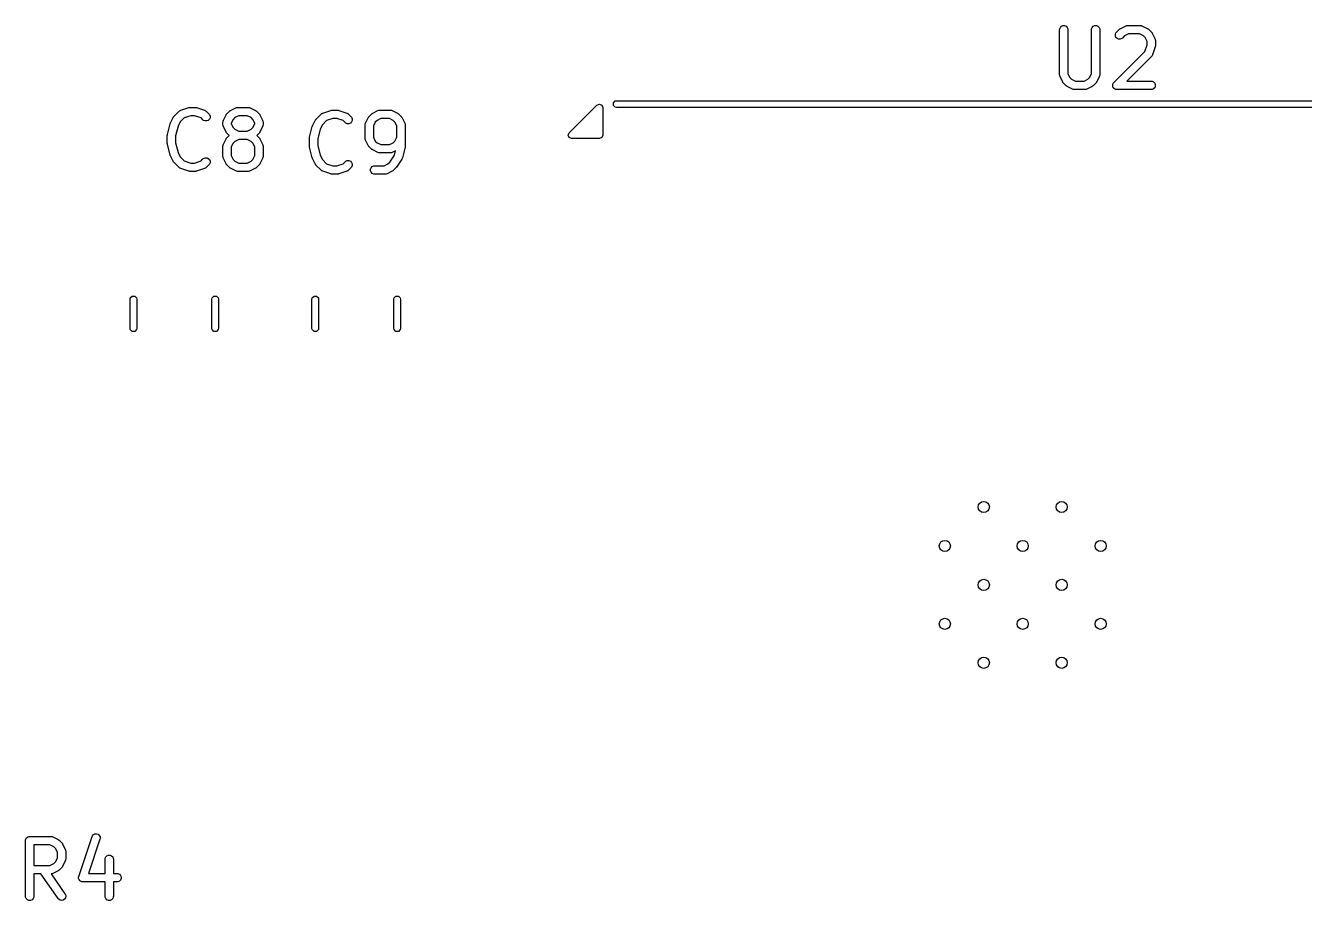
# Model space of a CAD drawing. Extents: x 2.05 to 8.87, y -5.84 to -2.88.
# Drawn here: x 3.901 to 4.806, y -3.633 to -3.014 of the extents above; entities that cross this region are included whole.
import ezdxf

# ---------------------------------------------------------------- set-up
doc = ezdxf.new("R2010")
doc.units = 0
doc.header["$MEASUREMENT"] = 0
doc.layers.add('BLACK', color=7, linetype='CONTINUOUS')

msp = doc.modelspace()

# ---------------------------------------------------------------- linework, layer by layer
at = {"layer": 'BLACK', "linetype": 'CONTINUOUS'}
for p, q in [((4.6328, -3.01712), (4.63286, -3.01654)), ((4.6328, -3.04899), (4.6328, -3.01712)), ((4.63286, -3.01654), (4.6333, -3.01548)), ((4.6333, -3.01548), (4.63411, -3.01466)), ((4.63411, -3.01466), (4.63518, -3.01422)), ((4.63518, -3.01422), (4.63633, -3.01422)), ((4.63633, -3.01422), (4.63739, -3.01466)), ((4.63739, -3.01466), (4.63821, -3.01548)), ((4.63821, -3.01548), (4.63865, -3.01654)), ((4.63865, -3.01654), (4.6387, -3.01712)), ((4.6387, -3.01712), (4.6387, -3.04829)), ((4.6553, -3.01712), (4.65535, -3.01654)), ((4.6553, -3.04829), (4.6553, -3.01712)), ((4.65535, -3.01654), (4.65579, -3.01548)), ((4.65579, -3.01548), (4.65661, -3.01466)), ((4.65661, -3.01466), (4.65767, -3.01422)), ((4.65767, -3.01422), (4.65883, -3.01422)), ((4.65883, -3.01422), (4.65989, -3.01466)), ((4.65989, -3.01466), (4.6607, -3.01548)), ((4.6607, -3.01548), (4.66114, -3.01654)), ((4.66114, -3.01654), (4.6612, -3.01712)), ((4.6612, -3.01712), (4.6612, -3.04899)), ((4.67223, -3.02029), (4.67267, -3.01923)), ((4.67223, -3.02144), (4.67223, -3.02029)), ((4.67267, -3.02251), (4.67223, -3.02144)), ((4.67267, -3.01923), (4.67303, -3.01878)), ((4.67348, -3.02332), (4.67267, -3.02251)), ((4.67303, -3.01878), (4.67491, -3.01691)), ((4.67491, -3.01691), (4.67514, -3.01672)), ((4.67514, -3.01672), (4.67519, -3.01666)), ((4.67519, -3.01666), (4.67528, -3.0166)), ((4.67528, -3.0166), (4.67536, -3.01654)), ((4.67536, -3.01654), (4.67543, -3.01651)), ((4.67543, -3.01651), (4.67568, -3.01635)), ((4.67568, -3.01635), (4.67943, -3.01448)), ((4.67875, -3.02142), (4.67721, -3.02296)), ((4.68144, -3.02007), (4.67875, -3.02142)), ((4.67943, -3.01448), (4.67997, -3.01427)), ((4.67997, -3.01427), (4.68007, -3.01426)), ((4.68007, -3.01426), (4.68017, -3.01422)), ((4.68017, -3.01422), (4.68075, -3.01417)), ((4.68075, -3.01417), (4.69012, -3.01417)), ((4.68942, -3.02007), (4.68144, -3.02007)), ((4.69212, -3.02142), (4.68942, -3.02007)), ((4.69012, -3.01417), (4.6907, -3.01422)), ((4.6907, -3.01422), (4.69079, -3.01426)), ((4.69079, -3.01426), (4.6909, -3.01427)), ((4.6909, -3.01427), (4.69144, -3.01448)), ((4.69144, -3.01448), (4.69519, -3.01635)), ((4.69332, -3.02262), (4.69212, -3.02142)), ((4.69519, -3.01635), (4.69544, -3.01651)), ((4.69544, -3.01651), (4.69551, -3.01654)), ((4.69551, -3.01654), (4.69559, -3.0166)), ((4.69559, -3.0166), (4.69568, -3.01666)), ((4.69568, -3.01666), (4.69573, -3.01672)), ((4.69573, -3.01672), (4.69596, -3.01691)), ((4.69596, -3.01691), (4.69783, -3.01878)), ((4.69783, -3.01878), (4.69802, -3.01901)), ((4.69802, -3.01901), (4.69808, -3.01906)), ((4.69808, -3.01906), (4.69813, -3.01915)), ((4.69813, -3.01915), (4.6982, -3.01923)), ((4.6982, -3.01923), (4.69823, -3.0193)), ((4.69823, -3.0193), (4.69839, -3.01955)), ((4.69839, -3.01955), (4.70026, -3.0233)), ((4.67455, -3.02376), (4.67348, -3.02332)), ((4.6757, -3.02376), (4.67455, -3.02376)), ((4.67676, -3.02332), (4.6757, -3.02376)), ((4.67721, -3.02296), (4.67676, -3.02332)), ((4.69316, -3.0324), (4.69467, -3.02789)), ((4.69467, -3.02531), (4.69332, -3.02262)), ((4.69467, -3.02789), (4.69467, -3.02531)), ((4.70042, -3.0293), (4.69855, -3.03493)), ((4.70026, -3.0233), (4.70047, -3.02384)), ((4.70049, -3.02902), (4.70042, -3.0293)), ((4.70047, -3.02384), (4.70047, -3.02394)), ((4.70047, -3.02394), (4.70052, -3.02404)), ((4.70052, -3.02894), (4.70049, -3.02902)), ((4.70052, -3.02404), (4.70057, -3.02462)), ((4.70053, -3.02884), (4.70052, -3.02894)), ((4.70055, -3.02874), (4.70053, -3.02884)), ((4.70057, -3.02837), (4.70054, -3.02866)), ((4.70054, -3.02866), (4.70055, -3.02874)), ((4.70057, -3.02462), (4.70057, -3.02837)), ((4.67116, -3.0544), (4.69316, -3.0324)), ((4.69783, -3.03608), (4.68038, -3.05354)), ((4.6982, -3.03563), (4.69783, -3.03608)), ((4.69824, -3.03553), (4.6982, -3.03563)), ((4.69831, -3.03545), (4.69824, -3.03553)), ((4.69855, -3.03493), (4.69831, -3.03545)), ((4.63286, -3.04957), (4.6328, -3.04899)), ((4.6329, -3.04966), (4.63286, -3.04957)), ((4.6329, -3.04977), (4.6329, -3.04966)), ((4.6387, -3.04829), (4.64005, -3.05099)), ((4.65395, -3.05099), (4.6553, -3.04829)), ((4.66114, -3.04957), (4.6611, -3.04966)), ((4.6611, -3.04966), (4.6611, -3.04977)), ((4.6612, -3.04899), (4.66114, -3.04957)), ((4.63311, -3.05031), (4.6329, -3.04977)), ((4.63499, -3.05406), (4.63311, -3.05031)), ((4.63514, -3.05431), (4.63499, -3.05406)), ((4.63517, -3.05438), (4.63514, -3.05431)), ((4.63524, -3.05446), (4.63517, -3.05438)), ((4.63529, -3.05455), (4.63524, -3.05446)), ((4.63535, -3.0546), (4.63529, -3.05455)), ((4.63554, -3.05483), (4.63535, -3.0546)), ((4.63741, -3.0567), (4.63554, -3.05483)), ((4.63764, -3.05689), (4.63741, -3.0567)), ((4.63769, -3.05695), (4.63764, -3.05689)), ((4.63778, -3.057), (4.63769, -3.05695)), ((4.63786, -3.05707), (4.63778, -3.057)), ((4.63793, -3.0571), (4.63786, -3.05707)), ((4.63818, -3.05726), (4.63793, -3.0571)), ((4.64193, -3.05913), (4.63818, -3.05726)), ((4.64005, -3.05099), (4.64125, -3.05219)), ((4.64125, -3.05219), (4.64395, -3.05354)), ((4.64395, -3.05354), (4.65005, -3.05354)), ((4.65005, -3.05354), (4.65275, -3.05219)), ((4.65582, -3.05726), (4.65207, -3.05913)), ((4.65275, -3.05219), (4.65395, -3.05099)), ((4.65607, -3.0571), (4.65582, -3.05726)), ((4.65614, -3.05707), (4.65607, -3.0571)), ((4.65622, -3.057), (4.65614, -3.05707)), ((4.65631, -3.05695), (4.65622, -3.057)), ((4.65636, -3.05689), (4.65631, -3.05695)), ((4.65659, -3.0567), (4.65636, -3.05689)), ((4.65846, -3.05483), (4.65659, -3.0567)), ((4.65865, -3.0546), (4.65846, -3.05483)), ((4.65871, -3.05455), (4.65865, -3.0546)), ((4.65876, -3.05446), (4.65871, -3.05455)), ((4.65883, -3.05438), (4.65876, -3.05446)), ((4.65886, -3.05431), (4.65883, -3.05438)), ((4.65902, -3.05406), (4.65886, -3.05431)), ((4.66089, -3.05031), (4.65902, -3.05406)), ((4.6611, -3.04977), (4.66089, -3.05031)), ((4.67035, -3.05591), (4.67079, -3.05485)), ((4.67035, -3.05707), (4.67035, -3.05591)), ((4.67079, -3.05813), (4.67035, -3.05707)), ((4.67079, -3.05485), (4.67116, -3.0544)), ((4.67161, -3.05894), (4.67079, -3.05813)), ((4.68038, -3.05354), (4.69762, -3.05354)), ((4.69762, -3.05354), (4.6982, -3.05359)), ((4.6982, -3.05359), (4.69926, -3.05403)), ((4.69926, -3.05403), (4.70007, -3.05485)), ((4.70007, -3.05813), (4.69926, -3.05894)), ((4.70007, -3.05485), (4.70052, -3.05591)), ((4.70052, -3.05707), (4.70007, -3.05813)), ((4.70052, -3.05591), (4.70052, -3.05707)), ((4.31711, -3.06878), (4.31839, -3.0675)), ((4.31839, -3.0675), (4.31929, -3.06732)), ((4.31929, -3.06732), (5.02441, -3.06732)), ((4.64247, -3.05934), (4.64193, -3.05913)), ((4.64258, -3.05934), (4.64247, -3.05934)), ((4.64267, -3.05938), (4.64258, -3.05934)), ((4.64325, -3.05944), (4.64267, -3.05938)), ((4.65075, -3.05944), (4.64325, -3.05944)), ((4.65133, -3.05938), (4.65075, -3.05944)), ((4.65142, -3.05934), (4.65133, -3.05938)), ((4.65153, -3.05934), (4.65142, -3.05934)), ((4.65207, -3.05913), (4.65153, -3.05934)), ((4.67267, -3.05938), (4.67161, -3.05894)), ((4.67325, -3.05944), (4.67267, -3.05938)), ((4.69762, -3.05944), (4.67325, -3.05944)), ((4.6982, -3.05938), (4.69762, -3.05944)), ((4.69926, -3.05894), (4.6982, -3.05938)), ((4.00596, -3.07853), (4.00971, -3.07478)), ((4.00971, -3.07478), (4.01016, -3.07441)), ((4.01016, -3.07441), (4.01026, -3.07437)), ((4.01026, -3.07437), (4.01034, -3.0743)), ((4.01034, -3.0743), (4.01087, -3.07407)), ((4.01087, -3.07407), (4.01649, -3.07219)), ((4.01649, -3.07219), (4.01678, -3.07213)), ((4.01678, -3.07213), (4.01685, -3.0721)), ((4.01685, -3.0721), (4.01695, -3.07209)), ((4.01695, -3.07209), (4.01706, -3.07206)), ((4.01706, -3.07206), (4.01713, -3.07207)), ((4.01713, -3.07207), (4.01743, -3.07204)), ((4.01743, -3.07204), (4.02118, -3.07204)), ((4.02118, -3.07204), (4.02147, -3.07207)), ((4.02147, -3.07207), (4.02154, -3.07206)), ((4.02154, -3.07206), (4.02165, -3.07209)), ((4.02165, -3.07209), (4.02175, -3.0721)), ((4.02175, -3.0721), (4.02182, -3.07213)), ((4.02182, -3.07213), (4.02211, -3.07219)), ((4.02211, -3.07219), (4.02773, -3.07407)), ((4.02773, -3.07407), (4.02826, -3.0743)), ((4.02826, -3.0743), (4.02834, -3.07437)), ((4.02834, -3.07437), (4.02844, -3.07441)), ((4.02844, -3.07441), (4.02889, -3.07478)), ((4.02889, -3.07478), (4.03076, -3.07665)), ((4.03076, -3.07665), (4.03113, -3.0771)), ((4.04321, -3.07693), (4.04327, -3.07688)), ((4.04327, -3.07688), (4.04346, -3.07665)), ((4.04346, -3.07665), (4.04533, -3.07478)), ((4.04533, -3.07478), (4.04556, -3.07459)), ((4.04556, -3.07459), (4.04561, -3.07453)), ((4.04561, -3.07453), (4.0457, -3.07448)), ((4.0457, -3.07448), (4.04578, -3.07441)), ((4.04578, -3.07441), (4.04585, -3.07438)), ((4.04585, -3.07438), (4.0461, -3.07423)), ((4.0461, -3.07423), (4.04985, -3.07235)), ((4.04985, -3.07235), (4.05039, -3.07214)), ((4.05039, -3.07214), (4.0505, -3.07214)), ((4.0505, -3.07214), (4.0506, -3.0721)), ((4.0506, -3.0721), (4.05117, -3.07204)), ((4.05117, -3.07204), (4.05867, -3.07204)), ((4.05867, -3.07204), (4.05925, -3.0721)), ((4.05925, -3.0721), (4.05934, -3.07214)), ((4.05934, -3.07214), (4.05945, -3.07214)), ((4.05945, -3.07214), (4.05999, -3.07235)), ((4.05999, -3.07235), (4.06374, -3.07423)), ((4.06374, -3.07423), (4.06399, -3.07438)), ((4.06399, -3.07438), (4.06406, -3.07441)), ((4.06406, -3.07441), (4.06414, -3.07448)), ((4.06414, -3.07448), (4.06423, -3.07453)), ((4.06423, -3.07453), (4.06428, -3.07459)), ((4.06428, -3.07459), (4.06451, -3.07478)), ((4.06451, -3.07478), (4.06638, -3.07665)), ((4.06638, -3.07665), (4.06657, -3.07688)), ((4.06657, -3.07688), (4.06663, -3.07693)), ((4.10655, -3.0805), (4.1103, -3.07675)), ((4.1103, -3.07675), (4.11075, -3.07638)), ((4.11075, -3.07638), (4.11085, -3.07634)), ((4.11085, -3.07634), (4.11093, -3.07627)), ((4.11093, -3.07627), (4.11146, -3.07603)), ((4.11146, -3.07603), (4.11708, -3.07416)), ((4.11708, -3.07416), (4.11737, -3.0741)), ((4.11737, -3.0741), (4.11744, -3.07407)), ((4.11744, -3.07407), (4.11754, -3.07406)), ((4.11754, -3.07406), (4.11765, -3.07403)), ((4.11765, -3.07403), (4.11772, -3.07404)), ((4.11772, -3.07404), (4.11802, -3.07401)), ((4.11802, -3.07401), (4.12177, -3.07401)), ((4.12177, -3.07401), (4.12206, -3.07404)), ((4.12206, -3.07404), (4.12214, -3.07403)), ((4.12214, -3.07403), (4.12224, -3.07406)), ((4.12224, -3.07406), (4.12234, -3.07407)), ((4.12234, -3.07407), (4.12241, -3.0741)), ((4.12241, -3.0741), (4.1227, -3.07416)), ((4.1227, -3.07416), (4.12832, -3.07603)), ((4.12832, -3.07603), (4.12885, -3.07627)), ((4.12885, -3.07627), (4.12893, -3.07634)), ((4.12893, -3.07634), (4.12903, -3.07638)), ((4.12903, -3.07638), (4.12948, -3.07675)), ((4.12948, -3.07675), (4.13135, -3.07862)), ((4.14405, -3.07862), (4.14592, -3.07675)), ((4.14592, -3.07675), (4.14615, -3.07656)), ((4.14615, -3.07656), (4.1462, -3.0765)), ((4.1462, -3.0765), (4.14629, -3.07645)), ((4.14629, -3.07645), (4.14637, -3.07638)), ((4.14637, -3.07638), (4.14644, -3.07635)), ((4.14644, -3.07635), (4.14669, -3.0762)), ((4.14669, -3.0762), (4.15044, -3.07432)), ((4.15044, -3.07432), (4.15098, -3.07411)), ((4.15098, -3.07411), (4.15109, -3.07411)), ((4.15109, -3.07411), (4.15119, -3.07407)), ((4.15119, -3.07407), (4.15176, -3.07401)), ((4.15176, -3.07401), (4.15926, -3.07401)), ((4.15926, -3.07401), (4.15984, -3.07407)), ((4.15984, -3.07407), (4.15994, -3.07411)), ((4.15994, -3.07411), (4.16004, -3.07411)), ((4.16004, -3.07411), (4.16058, -3.07432)), ((4.16058, -3.07432), (4.16433, -3.0762)), ((4.16433, -3.0762), (4.16458, -3.07635)), ((4.16458, -3.07635), (4.16465, -3.07638)), ((4.16465, -3.07638), (4.16473, -3.07645)), ((4.16473, -3.07645), (4.16482, -3.0765)), ((4.16482, -3.0765), (4.16487, -3.07656)), ((4.16487, -3.07656), (4.1651, -3.07675)), ((4.1651, -3.07675), (4.16697, -3.07862)), ((4.28573, -3.09006), (4.30542, -3.07038)), ((4.30542, -3.07038), (4.30709, -3.06969)), ((4.30709, -3.06969), (4.30876, -3.07038)), ((4.30876, -3.07038), (4.30945, -3.07205)), ((4.30945, -3.07205), (4.30945, -3.09173)), ((4.31711, -3.07059), (4.31711, -3.06878)), ((4.31839, -3.07187), (4.31711, -3.07059)), ((4.31929, -3.07205), (4.31839, -3.07187)), ((5.02205, -3.07205), (4.31929, -3.07205)), ((4.00144, -3.09115), (4.00331, -3.08365)), ((4.00331, -3.08365), (4.00333, -3.08361)), ((4.00333, -3.08359), (4.00342, -3.08335)), ((4.00333, -3.08361), (4.00333, -3.08359)), ((4.00342, -3.08335), (4.00351, -3.08311)), ((4.00351, -3.08311), (4.00352, -3.08309)), ((4.00352, -3.08309), (4.00354, -3.08305)), ((4.00354, -3.08305), (4.00541, -3.0793)), ((4.00541, -3.0793), (4.00557, -3.07905)), ((4.00557, -3.07905), (4.0056, -3.07898)), ((4.0056, -3.07898), (4.00566, -3.0789)), ((4.00566, -3.0789), (4.00572, -3.07881)), ((4.00572, -3.07881), (4.00578, -3.07876)), ((4.00578, -3.07876), (4.00596, -3.07853)), ((4.00896, -3.0854), (4.00726, -3.09223)), ((4.01048, -3.08237), (4.00896, -3.0854)), ((4.0134, -3.07945), (4.01048, -3.08237)), ((4.01791, -3.07795), (4.0134, -3.07945)), ((4.0207, -3.07795), (4.01791, -3.07795)), ((4.0252, -3.07945), (4.0207, -3.07795)), ((4.02659, -3.08083), (4.0252, -3.07945)), ((4.02703, -3.0812), (4.02659, -3.08083)), ((4.0281, -3.08164), (4.02703, -3.0812)), ((4.02925, -3.08164), (4.0281, -3.08164)), ((4.03031, -3.0812), (4.02925, -3.08164)), ((4.03113, -3.08038), (4.03031, -3.0812)), ((4.03113, -3.0771), (4.03157, -3.07817)), ((4.03157, -3.07932), (4.03113, -3.08038)), ((4.03157, -3.07817), (4.03157, -3.07932)), ((4.04072, -3.08249), (4.04078, -3.08192)), ((4.04072, -3.08437), (4.04072, -3.08249)), ((4.04078, -3.08494), (4.04072, -3.08437)), ((4.04078, -3.08192), (4.04082, -3.08182)), ((4.04082, -3.08504), (4.04078, -3.08494)), ((4.04082, -3.08171), (4.04103, -3.08117)), ((4.04082, -3.08182), (4.04082, -3.08171)), ((4.04082, -3.08515), (4.04082, -3.08504)), ((4.04103, -3.08569), (4.04082, -3.08515)), ((4.04103, -3.08117), (4.04291, -3.07742)), ((4.04291, -3.08944), (4.04103, -3.08569)), ((4.04291, -3.07742), (4.04306, -3.07717)), ((4.04306, -3.07717), (4.04309, -3.0771)), ((4.04309, -3.0771), (4.04316, -3.07702)), ((4.04316, -3.07702), (4.04321, -3.07693)), ((4.04797, -3.08049), (4.04663, -3.08319)), ((4.04663, -3.08319), (4.04663, -3.08367)), ((4.04663, -3.08367), (4.04797, -3.08637)), ((4.04917, -3.07929), (4.04797, -3.08049)), ((4.05187, -3.07795), (4.04917, -3.07929)), ((4.05797, -3.07795), (4.05187, -3.07795)), ((4.06067, -3.07929), (4.05797, -3.07795)), ((4.06187, -3.08049), (4.06067, -3.07929)), ((4.06322, -3.08319), (4.06187, -3.08049)), ((4.06187, -3.08637), (4.06322, -3.08367)), ((4.06322, -3.08367), (4.06322, -3.08319)), ((4.06663, -3.07693), (4.06668, -3.07702)), ((4.06668, -3.07702), (4.06675, -3.0771)), ((4.06675, -3.0771), (4.06678, -3.07717)), ((4.06678, -3.07717), (4.06694, -3.07742)), ((4.06694, -3.07742), (4.06881, -3.08117)), ((4.06881, -3.08569), (4.06694, -3.08944)), ((4.06881, -3.08117), (4.06902, -3.08171)), ((4.06902, -3.08515), (4.06881, -3.08569)), ((4.06902, -3.08171), (4.06903, -3.08182)), ((4.06903, -3.08504), (4.06902, -3.08515)), ((4.06903, -3.08182), (4.06907, -3.08192)), ((4.06907, -3.08494), (4.06903, -3.08504)), ((4.06907, -3.08192), (4.06912, -3.08249)), ((4.06912, -3.08437), (4.06907, -3.08494)), ((4.06912, -3.08249), (4.06912, -3.08437)), ((4.10203, -3.09312), (4.1039, -3.08562)), ((4.1039, -3.08562), (4.10392, -3.08558)), ((4.10392, -3.08556), (4.10401, -3.08532)), ((4.10392, -3.08558), (4.10392, -3.08556)), ((4.10401, -3.08532), (4.1041, -3.08507)), ((4.1041, -3.08507), (4.10411, -3.08506)), ((4.10411, -3.08506), (4.10413, -3.08501)), ((4.10413, -3.08501), (4.106, -3.08127)), ((4.106, -3.08127), (4.10616, -3.08102)), ((4.10616, -3.08102), (4.10619, -3.08095)), ((4.10619, -3.08095), (4.10625, -3.08086)), ((4.10625, -3.08086), (4.10631, -3.08078)), ((4.10631, -3.08078), (4.10637, -3.08072)), ((4.10637, -3.08072), (4.10655, -3.0805)), ((4.11107, -3.08433), (4.10955, -3.08737)), ((4.11399, -3.08142), (4.11107, -3.08433)), ((4.1185, -3.07991), (4.11399, -3.08142)), ((4.12129, -3.07991), (4.1185, -3.07991)), ((4.1258, -3.08142), (4.12129, -3.07991)), ((4.12718, -3.0828), (4.1258, -3.08142)), ((4.12762, -3.08317), (4.12718, -3.0828)), ((4.12869, -3.08361), (4.12762, -3.08317)), ((4.12984, -3.08361), (4.12869, -3.08361)), ((4.13091, -3.08317), (4.12984, -3.08361)), ((4.13172, -3.08235), (4.13091, -3.08317)), ((4.13135, -3.07862), (4.13172, -3.07907)), ((4.13172, -3.07907), (4.13216, -3.08013)), ((4.13216, -3.08129), (4.13172, -3.08235)), ((4.13216, -3.08013), (4.13216, -3.08129)), ((4.14131, -3.08446), (4.14137, -3.08388)), ((4.14131, -3.09383), (4.14131, -3.08446)), ((4.14137, -3.08388), (4.14141, -3.08379)), ((4.14141, -3.08379), (4.14142, -3.08368)), ((4.14142, -3.08368), (4.14162, -3.08314)), ((4.14162, -3.08314), (4.1435, -3.07939)), ((4.1435, -3.07939), (4.14365, -3.07914)), ((4.14365, -3.07914), (4.14368, -3.07907)), ((4.14368, -3.07907), (4.14375, -3.07899)), ((4.14375, -3.07899), (4.14381, -3.0789)), ((4.14381, -3.0789), (4.14386, -3.07885)), ((4.14386, -3.07885), (4.14405, -3.07862)), ((4.14856, -3.08246), (4.14722, -3.08516)), ((4.14722, -3.08516), (4.14722, -3.09314)), ((4.14976, -3.08126), (4.14856, -3.08246)), ((4.15246, -3.07991), (4.14976, -3.08126)), ((4.15856, -3.07991), (4.15246, -3.07991)), ((4.16126, -3.08126), (4.15856, -3.07991)), ((4.16246, -3.08246), (4.16126, -3.08126)), ((4.16381, -3.08516), (4.16246, -3.08246)), ((4.16381, -3.09314), (4.16381, -3.08516)), ((4.16697, -3.07862), (4.16716, -3.07885)), ((4.16716, -3.07885), (4.16722, -3.0789)), ((4.16722, -3.0789), (4.16727, -3.07899)), ((4.16727, -3.07899), (4.16734, -3.07907)), ((4.16734, -3.07907), (4.16737, -3.07914)), ((4.16737, -3.07914), (4.16753, -3.07939)), ((4.16753, -3.07939), (4.1694, -3.08314)), ((4.1694, -3.08314), (4.16961, -3.08368)), ((4.16961, -3.08368), (4.16962, -3.08379)), ((4.16962, -3.08379), (4.16966, -3.08388)), ((4.16966, -3.08388), (4.16971, -3.08446)), ((4.16971, -3.08446), (4.16971, -3.09946)), ((4.00135, -3.09172), (4.00139, -3.09151)), ((4.00136, -3.09177), (4.00135, -3.09172)), ((4.00135, -3.09187), (4.00136, -3.09177)), ((4.00135, -3.09749), (4.00135, -3.09187)), ((4.00139, -3.09151), (4.00141, -3.09129)), ((4.00141, -3.09129), (4.00142, -3.09125)), ((4.00142, -3.09125), (4.00144, -3.09115)), ((4.00726, -3.09223), (4.00726, -3.09713)), ((4.04103, -3.09804), (4.04291, -3.09429)), ((4.04306, -3.08968), (4.04291, -3.08944)), ((4.04291, -3.09429), (4.04306, -3.09405)), ((4.04309, -3.08976), (4.04306, -3.08968)), ((4.04306, -3.09405), (4.04309, -3.09397)), ((4.04316, -3.08984), (4.04309, -3.08976)), ((4.04309, -3.09397), (4.04316, -3.09389)), ((4.04321, -3.08993), (4.04316, -3.08984)), ((4.04316, -3.09389), (4.04321, -3.0938)), ((4.04327, -3.08998), (4.04321, -3.08993)), ((4.04321, -3.0938), (4.04327, -3.09375)), ((4.04346, -3.0902), (4.04327, -3.08998)), ((4.04327, -3.09375), (4.04346, -3.09353)), ((4.04512, -3.09187), (4.04346, -3.0902)), ((4.04346, -3.09353), (4.04512, -3.09187)), ((4.04797, -3.08637), (4.04917, -3.08756)), ((4.04917, -3.08756), (4.05187, -3.08891)), ((4.05187, -3.09482), (4.04917, -3.09617)), ((4.05187, -3.08891), (4.05797, -3.08891)), ((4.05797, -3.09482), (4.05187, -3.09482)), ((4.05797, -3.08891), (4.06067, -3.08756)), ((4.06067, -3.09617), (4.05797, -3.09482)), ((4.06067, -3.08756), (4.06187, -3.08637)), ((4.06638, -3.0902), (4.06472, -3.09187)), ((4.06472, -3.09187), (4.06638, -3.09353)), ((4.06657, -3.08998), (4.06638, -3.0902)), ((4.06638, -3.09353), (4.06657, -3.09375)), ((4.06663, -3.08993), (4.06657, -3.08998)), ((4.06657, -3.09375), (4.06663, -3.0938)), ((4.06668, -3.08984), (4.06663, -3.08993)), ((4.06663, -3.0938), (4.06668, -3.09389)), ((4.06675, -3.08976), (4.06668, -3.08984)), ((4.06668, -3.09389), (4.06675, -3.09397)), ((4.06678, -3.08968), (4.06675, -3.08976)), ((4.06675, -3.09397), (4.06678, -3.09405)), ((4.06694, -3.08944), (4.06678, -3.08968)), ((4.06678, -3.09405), (4.06694, -3.09429)), ((4.06694, -3.09429), (4.06881, -3.09804)), ((4.10194, -3.09369), (4.10198, -3.09348)), ((4.10195, -3.09373), (4.10194, -3.09369)), ((4.10194, -3.09383), (4.10195, -3.09373)), ((4.10194, -3.09946), (4.10194, -3.09383)), ((4.10198, -3.09348), (4.102, -3.09326)), ((4.102, -3.09326), (4.10201, -3.09322)), ((4.10201, -3.09322), (4.10203, -3.09312)), ((4.10955, -3.08737), (4.10785, -3.0942)), ((4.10785, -3.0942), (4.10785, -3.09909)), ((4.14137, -3.09441), (4.14131, -3.09383)), ((4.14141, -3.09451), (4.14137, -3.09441)), ((4.14142, -3.09461), (4.14141, -3.09451)), ((4.14162, -3.09515), (4.14142, -3.09461)), ((4.14722, -3.09314), (4.14856, -3.09583)), ((4.16246, -3.09583), (4.16381, -3.09314)), ((4.28504, -3.09173), (4.28573, -3.09006)), ((4.28573, -3.0934), (4.28504, -3.09173)), ((4.2874, -3.09409), (4.28573, -3.0934)), ((4.30709, -3.09409), (4.2874, -3.09409)), ((4.30876, -3.0934), (4.30709, -3.09409)), ((4.30945, -3.09173), (4.30876, -3.0934)), ((4.00136, -3.09759), (4.00135, -3.09749)), ((4.00135, -3.09763), (4.00136, -3.09759)), ((4.00139, -3.09785), (4.00135, -3.09763)), ((4.00141, -3.09807), (4.00139, -3.09785)), ((4.00142, -3.09811), (4.00141, -3.09807)), ((4.00144, -3.09821), (4.00142, -3.09811)), ((4.00331, -3.10571), (4.00144, -3.09821)), ((4.00726, -3.09713), (4.00896, -3.10396)), ((4.00896, -3.10396), (4.01048, -3.10699)), ((4.04072, -3.09936), (4.04078, -3.09879)), ((4.04072, -3.10686), (4.04072, -3.09936)), ((4.04078, -3.09879), (4.04082, -3.09869)), ((4.04082, -3.09858), (4.04103, -3.09804)), ((4.04082, -3.09869), (4.04082, -3.09858)), ((4.04797, -3.09736), (4.04663, -3.10006)), ((4.04663, -3.10006), (4.04663, -3.10617)), ((4.04917, -3.09617), (4.04797, -3.09736)), ((4.06187, -3.09736), (4.06067, -3.09617)), ((4.06322, -3.10006), (4.06187, -3.09736)), ((4.06322, -3.10617), (4.06322, -3.10006)), ((4.06881, -3.09804), (4.06902, -3.09858)), ((4.06902, -3.09858), (4.06903, -3.09869)), ((4.06903, -3.09869), (4.06907, -3.09879)), ((4.06907, -3.09879), (4.06912, -3.09936)), ((4.06912, -3.09936), (4.06912, -3.10686)), ((4.10195, -3.09956), (4.10194, -3.09946)), ((4.10194, -3.0996), (4.10195, -3.09956)), ((4.10198, -3.09982), (4.10194, -3.0996)), ((4.102, -3.10003), (4.10198, -3.09982)), ((4.10201, -3.10007), (4.102, -3.10003)), ((4.10203, -3.10017), (4.10201, -3.10007)), ((4.1039, -3.10767), (4.10203, -3.10017)), ((4.10785, -3.09909), (4.10955, -3.10593)), ((4.1435, -3.0989), (4.14162, -3.09515)), ((4.14365, -3.09915), (4.1435, -3.0989)), ((4.14368, -3.09922), (4.14365, -3.09915)), ((4.14375, -3.09931), (4.14368, -3.09922)), ((4.14381, -3.09939), (4.14375, -3.09931)), ((4.14386, -3.09945), (4.14381, -3.09939)), ((4.14405, -3.09967), (4.14386, -3.09945)), ((4.14592, -3.10155), (4.14405, -3.09967)), ((4.14615, -3.10173), (4.14592, -3.10155)), ((4.1462, -3.10179), (4.14615, -3.10173)), ((4.14629, -3.10185), (4.1462, -3.10179)), ((4.14637, -3.10191), (4.14629, -3.10185)), ((4.14644, -3.10194), (4.14637, -3.10191)), ((4.14669, -3.1021), (4.14644, -3.10194)), ((4.15044, -3.10397), (4.14669, -3.1021)), ((4.14856, -3.09583), (4.14976, -3.09703)), ((4.14976, -3.09703), (4.15246, -3.09838)), ((4.15098, -3.10418), (4.15044, -3.10397)), ((4.15246, -3.09838), (4.15856, -3.09838)), ((4.15856, -3.09838), (4.16126, -3.09703)), ((4.16058, -3.10397), (4.16004, -3.10418)), ((4.16287, -3.10283), (4.16058, -3.10397)), ((4.16126, -3.09703), (4.16246, -3.09583)), ((4.16215, -3.10575), (4.16287, -3.10283)), ((4.16962, -3.10017), (4.16775, -3.10767)), ((4.16964, -3.10007), (4.16962, -3.10017)), ((4.16966, -3.10003), (4.16964, -3.10007)), ((4.16968, -3.09982), (4.16966, -3.10003)), ((4.16971, -3.0996), (4.16968, -3.09982)), ((4.16971, -3.09946), (4.1697, -3.09956)), ((4.1697, -3.09956), (4.16971, -3.0996)), ((4.00333, -3.10575), (4.00331, -3.10571)), ((4.00333, -3.10577), (4.00333, -3.10575)), ((4.00342, -3.10601), (4.00333, -3.10577)), ((4.00351, -3.10625), (4.00342, -3.10601)), ((4.00352, -3.10627), (4.00351, -3.10625)), ((4.00354, -3.10631), (4.00352, -3.10627)), ((4.00541, -3.11006), (4.00354, -3.10631)), ((4.00557, -3.11031), (4.00541, -3.11006)), ((4.0056, -3.11038), (4.00557, -3.11031)), ((4.00566, -3.11046), (4.0056, -3.11038)), ((4.00572, -3.11055), (4.00566, -3.11046)), ((4.00578, -3.1106), (4.00572, -3.11055)), ((4.00596, -3.11083), (4.00578, -3.1106)), ((4.00971, -3.11458), (4.00596, -3.11083)), ((4.01048, -3.10699), (4.0134, -3.10991)), ((4.0134, -3.10991), (4.01791, -3.11141)), ((4.01791, -3.11141), (4.0207, -3.11141)), ((4.0207, -3.11141), (4.0252, -3.10991)), ((4.0252, -3.10991), (4.02659, -3.10853)), ((4.02659, -3.10853), (4.02703, -3.10816)), ((4.02703, -3.10816), (4.0281, -3.10772)), ((4.0281, -3.10772), (4.02925, -3.10772)), ((4.03076, -3.1127), (4.02889, -3.11458)), ((4.02925, -3.10772), (4.03031, -3.10816)), ((4.03031, -3.10816), (4.03113, -3.10897)), ((4.03113, -3.11225), (4.03076, -3.1127)), ((4.03113, -3.10897), (4.03157, -3.11004)), ((4.03157, -3.11119), (4.03113, -3.11225)), ((4.03157, -3.11004), (4.03157, -3.11119)), ((4.04078, -3.10744), (4.04072, -3.10686)), ((4.04082, -3.10754), (4.04078, -3.10744)), ((4.04082, -3.10764), (4.04082, -3.10754)), ((4.04103, -3.10818), (4.04082, -3.10764)), ((4.04291, -3.11193), (4.04103, -3.10818)), ((4.04306, -3.11218), (4.04291, -3.11193)), ((4.04309, -3.11225), (4.04306, -3.11218)), ((4.04316, -3.11233), (4.04309, -3.11225)), ((4.04321, -3.11242), (4.04316, -3.11233)), ((4.04327, -3.11247), (4.04321, -3.11242)), ((4.04346, -3.1127), (4.04327, -3.11247)), ((4.04533, -3.11458), (4.04346, -3.1127)), ((4.04663, -3.10617), (4.04797, -3.10886)), ((4.04797, -3.10886), (4.04917, -3.11006)), ((4.04917, -3.11006), (4.05187, -3.11141)), ((4.05187, -3.11141), (4.05797, -3.11141)), ((4.05797, -3.11141), (4.06067, -3.11006)), ((4.06067, -3.11006), (4.06187, -3.10886)), ((4.06187, -3.10886), (4.06322, -3.10617)), ((4.06638, -3.1127), (4.06451, -3.11458)), ((4.06657, -3.11247), (4.06638, -3.1127)), ((4.06663, -3.11242), (4.06657, -3.11247)), ((4.06668, -3.11233), (4.06663, -3.11242)), ((4.06675, -3.11225), (4.06668, -3.11233)), ((4.06678, -3.11218), (4.06675, -3.11225)), ((4.06694, -3.11193), (4.06678, -3.11218)), ((4.06881, -3.10818), (4.06694, -3.11193)), ((4.06902, -3.10764), (4.06881, -3.10818)), ((4.06903, -3.10754), (4.06902, -3.10764)), ((4.06907, -3.10744), (4.06903, -3.10754)), ((4.06912, -3.10686), (4.06907, -3.10744)), ((4.10392, -3.10772), (4.1039, -3.10767)), ((4.10392, -3.10774), (4.10392, -3.10772)), ((4.10401, -3.10798), (4.10392, -3.10774)), ((4.1041, -3.10822), (4.10401, -3.10798)), ((4.10411, -3.10824), (4.1041, -3.10822)), ((4.10413, -3.10828), (4.10411, -3.10824)), ((4.106, -3.11203), (4.10413, -3.10828)), ((4.10616, -3.11228), (4.106, -3.11203)), ((4.10619, -3.11235), (4.10616, -3.11228)), ((4.10625, -3.11243), (4.10619, -3.11235)), ((4.10631, -3.11252), (4.10625, -3.11243)), ((4.10637, -3.11257), (4.10631, -3.11252)), ((4.10655, -3.1128), (4.10637, -3.11257)), ((4.1103, -3.11654), (4.10655, -3.1128)), ((4.10955, -3.10593), (4.11107, -3.10896)), ((4.11107, -3.10896), (4.11399, -3.11188)), ((4.11399, -3.11188), (4.1185, -3.11338)), ((4.12129, -3.11338), (4.1258, -3.11188)), ((4.1258, -3.11188), (4.12718, -3.11049)), ((4.12718, -3.11049), (4.12762, -3.11013)), ((4.12762, -3.11013), (4.12869, -3.10969)), ((4.12869, -3.10969), (4.12984, -3.10969)), ((4.12984, -3.10969), (4.13091, -3.11013)), ((4.13091, -3.11013), (4.13172, -3.11094)), ((4.13172, -3.11094), (4.13216, -3.11201)), ((4.13216, -3.11201), (4.13216, -3.11316)), ((4.15109, -3.10419), (4.15098, -3.10418)), ((4.15119, -3.10423), (4.15109, -3.10419)), ((4.15176, -3.10429), (4.15119, -3.10423)), ((4.15926, -3.10429), (4.15176, -3.10429)), ((4.15481, -3.11338), (4.15751, -3.11203)), ((4.15751, -3.11203), (4.15884, -3.1107)), ((4.15884, -3.1107), (4.16215, -3.10575)), ((4.15984, -3.10423), (4.15926, -3.10429)), ((4.15994, -3.10419), (4.15984, -3.10423)), ((4.16004, -3.10418), (4.15994, -3.10419)), ((4.16734, -3.1086), (4.16359, -3.11422)), ((4.16751, -3.10828), (4.16734, -3.1086)), ((4.16756, -3.10822), (4.16751, -3.10828)), ((4.16758, -3.10815), (4.16756, -3.10822)), ((4.16761, -3.10808), (4.16758, -3.10815)), ((4.16763, -3.10801), (4.16761, -3.10808)), ((4.16775, -3.10767), (4.16763, -3.10801)), ((4.01016, -3.11494), (4.00971, -3.11458)), ((4.01026, -3.11498), (4.01016, -3.11494)), ((4.01034, -3.11505), (4.01026, -3.11498)), ((4.01087, -3.11529), (4.01034, -3.11505)), ((4.01649, -3.11716), (4.01087, -3.11529)), ((4.01678, -3.11723), (4.01649, -3.11716)), ((4.01685, -3.11726), (4.01678, -3.11723)), ((4.01695, -3.11727), (4.01685, -3.11726)), ((4.01706, -3.11729), (4.01695, -3.11727)), ((4.01713, -3.11729), (4.01706, -3.11729)), ((4.01743, -3.11732), (4.01713, -3.11729)), ((4.02118, -3.11732), (4.01743, -3.11732)), ((4.02147, -3.11729), (4.02118, -3.11732)), ((4.02154, -3.11729), (4.02147, -3.11729)), ((4.02165, -3.11727), (4.02154, -3.11729)), ((4.02175, -3.11726), (4.02165, -3.11727)), ((4.02182, -3.11723), (4.02175, -3.11726)), ((4.02211, -3.11716), (4.02182, -3.11723)), ((4.02773, -3.11529), (4.02211, -3.11716)), ((4.02826, -3.11505), (4.02773, -3.11529)), ((4.02834, -3.11498), (4.02826, -3.11505)), ((4.02844, -3.11494), (4.02834, -3.11498)), ((4.02889, -3.11458), (4.02844, -3.11494)), ((4.04556, -3.11476), (4.04533, -3.11458)), ((4.04561, -3.11482), (4.04556, -3.11476)), ((4.0457, -3.11488), (4.04561, -3.11482)), ((4.04578, -3.11494), (4.0457, -3.11488)), ((4.04585, -3.11497), (4.04578, -3.11494)), ((4.0461, -3.11513), (4.04585, -3.11497)), ((4.04985, -3.117), (4.0461, -3.11513)), ((4.05039, -3.11721), (4.04985, -3.117)), ((4.0505, -3.11722), (4.05039, -3.11721)), ((4.0506, -3.11726), (4.0505, -3.11722)), ((4.05117, -3.11732), (4.0506, -3.11726)), ((4.05867, -3.11732), (4.05117, -3.11732)), ((4.05925, -3.11726), (4.05867, -3.11732)), ((4.05934, -3.11722), (4.05925, -3.11726)), ((4.05945, -3.11721), (4.05934, -3.11722)), ((4.05999, -3.117), (4.05945, -3.11721)), ((4.06374, -3.11513), (4.05999, -3.117)), ((4.06399, -3.11497), (4.06374, -3.11513)), ((4.06406, -3.11494), (4.06399, -3.11497)), ((4.06414, -3.11488), (4.06406, -3.11494)), ((4.06423, -3.11482), (4.06414, -3.11488)), ((4.06428, -3.11476), (4.06423, -3.11482)), ((4.06451, -3.11458), (4.06428, -3.11476)), ((4.11075, -3.11691), (4.1103, -3.11654)), ((4.11085, -3.11695), (4.11075, -3.11691)), ((4.11093, -3.11702), (4.11085, -3.11695)), ((4.11146, -3.11726), (4.11093, -3.11702)), ((4.11708, -3.11913), (4.11146, -3.11726)), ((4.11737, -3.1192), (4.11708, -3.11913)), ((4.11744, -3.11923), (4.11737, -3.1192)), ((4.11754, -3.11924), (4.11744, -3.11923)), ((4.11765, -3.11926), (4.11754, -3.11924)), ((4.11772, -3.11926), (4.11765, -3.11926)), ((4.11802, -3.11928), (4.11772, -3.11926)), ((4.12177, -3.11928), (4.11802, -3.11928)), ((4.1185, -3.11338), (4.12129, -3.11338)), ((4.12206, -3.11926), (4.12177, -3.11928)), ((4.12214, -3.11926), (4.12206, -3.11926)), ((4.12224, -3.11924), (4.12214, -3.11926)), ((4.12234, -3.11923), (4.12224, -3.11924)), ((4.12241, -3.1192), (4.12234, -3.11923)), ((4.1227, -3.11913), (4.12241, -3.1192)), ((4.12832, -3.11726), (4.1227, -3.11913)), ((4.12885, -3.11702), (4.12832, -3.11726)), ((4.12893, -3.11695), (4.12885, -3.11702)), ((4.12903, -3.11691), (4.12893, -3.11695)), ((4.12948, -3.11654), (4.12903, -3.11691)), ((4.13135, -3.11467), (4.12948, -3.11654)), ((4.13172, -3.11422), (4.13135, -3.11467)), ((4.13216, -3.11316), (4.13172, -3.11422)), ((4.14512, -3.11576), (4.14556, -3.11469)), ((4.14512, -3.11691), (4.14512, -3.11576)), ((4.14556, -3.11797), (4.14512, -3.11691)), ((4.14556, -3.11469), (4.14637, -3.11388)), ((4.14637, -3.11879), (4.14556, -3.11797)), ((4.14637, -3.11388), (4.14744, -3.11344)), ((4.14744, -3.11923), (4.14637, -3.11879)), ((4.14744, -3.11344), (4.14801, -3.11338)), ((4.14801, -3.11928), (4.14744, -3.11923)), ((4.14801, -3.11338), (4.15481, -3.11338)), ((4.15551, -3.11928), (4.14801, -3.11928)), ((4.15609, -3.11923), (4.15551, -3.11928)), ((4.15619, -3.11919), (4.15609, -3.11923)), ((4.15629, -3.11918), (4.15619, -3.11919)), ((4.15683, -3.11897), (4.15629, -3.11918)), ((4.16058, -3.1171), (4.15683, -3.11897)), ((4.16083, -3.11694), (4.16058, -3.1171)), ((4.1609, -3.11691), (4.16083, -3.11694)), ((4.16098, -3.11685), (4.1609, -3.11691)), ((4.16107, -3.11679), (4.16098, -3.11685)), ((4.16112, -3.11673), (4.16107, -3.11679)), ((4.16135, -3.11654), (4.16112, -3.11673)), ((4.16322, -3.11467), (4.16135, -3.11654)), ((4.16323, -3.11467), (4.16322, -3.11467)), ((4.16341, -3.11444), (4.16323, -3.11467)), ((4.16323, -3.11467), (4.16323, -3.11467)), ((4.16359, -3.11422), (4.16341, -3.11444)), ((4.16359, -3.11422), (4.16359, -3.11422)), ((4.16359, -3.11422), (4.16359, -3.11422)), ((3.975, -3.20773), (3.97518, -3.20682)), ((3.975, -3.2283), (3.975, -3.20773)), ((3.97518, -3.20682), (3.97646, -3.20554)), ((3.97646, -3.20554), (3.97827, -3.20554)), ((3.97827, -3.20554), (3.97954, -3.20682)), ((3.97954, -3.20682), (3.97972, -3.20773)), ((3.97972, -3.20773), (3.97972, -3.2283)), ((4.03287, -3.20773), (4.03305, -3.20682)), ((4.03287, -3.2283), (4.03287, -3.20773)), ((4.03305, -3.20682), (4.03433, -3.20554)), ((4.03433, -3.20554), (4.03614, -3.20554)), ((4.03614, -3.20554), (4.03742, -3.20682)), ((4.03742, -3.20682), (4.0376, -3.20773)), ((4.0376, -3.20773), (4.0376, -3.2283)), ((4.10374, -3.20773), (4.10392, -3.20682)), ((4.10374, -3.2283), (4.10374, -3.20773)), ((4.10392, -3.20682), (4.1052, -3.20554)), ((4.1052, -3.20554), (4.10701, -3.20554)), ((4.10701, -3.20554), (4.10828, -3.20682)), ((4.10828, -3.20682), (4.10846, -3.20773)), ((4.10846, -3.20773), (4.10846, -3.2283)), ((4.16161, -3.20773), (4.16179, -3.20682)), ((4.16161, -3.2283), (4.16161, -3.20773)), ((4.16179, -3.20682), (4.16307, -3.20554)), ((4.16307, -3.20554), (4.16488, -3.20554)), ((4.16488, -3.20554), (4.16616, -3.20682)), ((4.16616, -3.20682), (4.16634, -3.20773)), ((4.16634, -3.20773), (4.16634, -3.2283)), ((3.97518, -3.2292), (3.975, -3.2283)), ((3.97646, -3.23048), (3.97518, -3.2292)), ((3.97827, -3.23048), (3.97646, -3.23048)), ((3.97954, -3.2292), (3.97827, -3.23048)), ((3.97972, -3.2283), (3.97954, -3.2292)), ((4.03305, -3.2292), (4.03287, -3.2283)), ((4.03433, -3.23048), (4.03305, -3.2292)), ((4.03614, -3.23048), (4.03433, -3.23048)), ((4.03742, -3.2292), (4.03614, -3.23048)), ((4.0376, -3.2283), (4.03742, -3.2292)), ((4.10392, -3.2292), (4.10374, -3.2283)), ((4.1052, -3.23048), (4.10392, -3.2292)), ((4.10701, -3.23048), (4.1052, -3.23048)), ((4.10828, -3.2292), (4.10701, -3.23048)), ((4.10846, -3.2283), (4.10828, -3.2292)), ((4.16179, -3.2292), (4.16161, -3.2283)), ((4.16307, -3.23048), (4.16179, -3.2292)), ((4.16488, -3.23048), (4.16307, -3.23048)), ((4.16616, -3.2292), (4.16488, -3.23048)), ((4.16634, -3.2283), (4.16616, -3.2292)), ((3.90106, -3.59074), (3.90112, -3.59016)), ((3.90106, -3.63011), (3.90106, -3.59074)), ((3.90112, -3.59016), (3.90156, -3.5891)), ((3.90156, -3.5891), (3.90237, -3.58829)), ((3.90237, -3.58829), (3.90344, -3.58784)), ((3.90344, -3.58784), (3.90401, -3.58779)), ((3.90401, -3.58779), (3.91901, -3.58779)), ((3.91901, -3.58779), (3.91959, -3.58784)), ((3.91959, -3.58784), (3.91968, -3.58789)), ((3.91968, -3.58789), (3.91979, -3.58789)), ((3.91979, -3.58789), (3.92033, -3.5881)), ((3.92033, -3.5881), (3.92408, -3.58997)), ((3.92408, -3.58997), (3.92433, -3.59013)), ((3.92433, -3.59013), (3.9244, -3.59016)), ((3.9244, -3.59016), (3.92448, -3.59023)), ((3.92448, -3.59023), (3.92457, -3.59028)), ((3.92457, -3.59028), (3.92462, -3.59034)), ((3.92462, -3.59034), (3.92485, -3.59053)), ((3.92485, -3.59053), (3.92672, -3.5924)), ((3.92672, -3.5924), (3.92691, -3.59263)), ((3.92691, -3.59263), (3.92697, -3.59268)), ((3.92697, -3.59268), (3.92702, -3.59277)), ((3.93871, -3.61605), (3.94808, -3.58793)), ((3.95368, -3.5898), (3.9456, -3.61403)), ((3.94808, -3.58793), (3.94832, -3.5874)), ((3.94832, -3.5874), (3.94907, -3.58653)), ((3.94907, -3.58653), (3.9501, -3.58602)), ((3.9501, -3.58602), (3.95125, -3.58594)), ((3.95125, -3.58594), (3.95234, -3.5863)), ((3.95234, -3.5863), (3.95321, -3.58706)), ((3.95321, -3.58706), (3.95373, -3.58809)), ((3.95381, -3.58924), (3.95368, -3.5898)), ((3.95373, -3.58809), (3.95381, -3.58924)), ((3.91831, -3.59369), (3.90696, -3.59369)), ((3.90696, -3.59369), (3.90696, -3.60841)), ((3.92101, -3.59504), (3.91831, -3.59369)), ((3.92221, -3.59624), (3.92101, -3.59504)), ((3.92356, -3.59894), (3.92221, -3.59624)), ((3.92356, -3.60317), (3.92356, -3.59894)), ((3.92702, -3.59277), (3.92709, -3.59285)), ((3.92709, -3.59285), (3.92712, -3.59292)), ((3.92712, -3.59292), (3.92728, -3.59317)), ((3.92728, -3.59317), (3.92915, -3.59692)), ((3.92915, -3.59692), (3.92936, -3.59746)), ((3.92936, -3.59746), (3.92936, -3.59757)), ((3.92936, -3.59757), (3.92941, -3.59766)), ((3.92941, -3.59766), (3.92946, -3.59824)), ((3.92946, -3.59824), (3.92946, -3.60386)), ((3.9578, -3.60222), (3.95861, -3.60141)), ((3.95861, -3.60141), (3.95968, -3.60097)), ((3.95968, -3.60097), (3.96083, -3.60097)), ((3.96083, -3.60097), (3.9619, -3.60141)), ((3.9619, -3.60141), (3.96271, -3.60222)), ((3.90696, -3.60841), (3.91831, -3.60841)), ((3.91831, -3.60841), (3.92101, -3.60706)), ((3.92101, -3.60706), (3.92221, -3.60586)), ((3.92221, -3.60586), (3.92356, -3.60317)), ((3.92672, -3.6097), (3.92485, -3.61158)), ((3.92691, -3.60948), (3.92672, -3.6097)), ((3.92697, -3.60942), (3.92691, -3.60948)), ((3.92702, -3.60934), (3.92697, -3.60942)), ((3.92709, -3.60925), (3.92702, -3.60934)), ((3.92712, -3.60918), (3.92709, -3.60925)), ((3.92728, -3.60893), (3.92712, -3.60918)), ((3.92915, -3.60518), (3.92728, -3.60893)), ((3.92936, -3.60464), (3.92915, -3.60518)), ((3.92941, -3.60444), (3.92936, -3.60454)), ((3.92936, -3.60454), (3.92936, -3.60464)), ((3.92946, -3.60386), (3.92941, -3.60444)), ((3.9573, -3.60386), (3.95736, -3.60329)), ((3.9573, -3.61403), (3.9573, -3.60386)), ((3.95736, -3.60329), (3.9578, -3.60222)), ((3.96271, -3.60222), (3.96315, -3.60329)), ((3.96315, -3.60329), (3.96321, -3.60386)), ((3.96321, -3.60386), (3.96321, -3.61403)), ((3.91185, -3.61432), (3.90696, -3.61432)), ((3.90696, -3.61432), (3.90696, -3.63011)), ((3.92409, -3.6318), (3.91185, -3.61432)), ((3.91959, -3.61426), (3.91905, -3.61431)), ((3.91905, -3.61431), (3.92893, -3.62842)), ((3.91968, -3.61422), (3.91959, -3.61426)), ((3.91979, -3.61421), (3.91968, -3.61422)), ((3.92033, -3.614), (3.91979, -3.61421)), ((3.92408, -3.61213), (3.92033, -3.614)), ((3.92433, -3.61197), (3.92408, -3.61213)), ((3.9244, -3.61194), (3.92433, -3.61197)), ((3.92448, -3.61188), (3.9244, -3.61194)), ((3.92457, -3.61182), (3.92448, -3.61188)), ((3.92462, -3.61176), (3.92457, -3.61182)), ((3.92485, -3.61158), (3.92462, -3.61176)), ((3.93858, -3.61662), (3.93861, -3.61647)), ((3.93861, -3.61709), (3.93858, -3.61662)), ((3.93861, -3.61641), (3.93864, -3.61634)), ((3.93861, -3.61647), (3.93861, -3.61641)), ((3.93861, -3.61756), (3.93861, -3.61709)), ((3.93865, -3.61766), (3.93861, -3.61756)), ((3.93864, -3.61634), (3.93871, -3.61605)), ((3.93866, -3.61777), (3.93865, -3.61766)), ((3.93887, -3.61819), (3.93866, -3.61777)), ((3.93905, -3.61863), (3.93887, -3.61819)), ((3.93913, -3.6187), (3.93905, -3.61863)), ((3.93917, -3.6188), (3.93913, -3.6187)), ((3.93953, -3.61911), (3.93917, -3.6188)), ((3.93987, -3.61944), (3.93953, -3.61911)), ((3.93996, -3.61948), (3.93987, -3.61944)), ((3.94005, -3.61955), (3.93996, -3.61948)), ((3.94049, -3.6197), (3.94005, -3.61955)), ((3.94093, -3.61988), (3.94049, -3.6197)), ((3.9456, -3.61403), (3.9573, -3.61403)), ((3.96321, -3.61403), (3.96588, -3.61403)), ((3.96588, -3.61403), (3.96646, -3.61409)), ((3.96646, -3.61409), (3.96752, -3.61453)), ((3.96752, -3.61944), (3.96646, -3.61988)), ((3.96752, -3.61453), (3.96833, -3.61535)), ((3.96833, -3.61863), (3.96752, -3.61944)), ((3.96833, -3.61535), (3.96878, -3.61641)), ((3.96878, -3.61756), (3.96833, -3.61863)), ((3.96878, -3.61641), (3.96878, -3.61756)), ((3.92893, -3.62842), (3.92921, -3.62892)), ((3.94108, -3.6199), (3.94093, -3.61988)), ((3.94114, -3.61992), (3.94108, -3.6199)), ((3.94122, -3.61991), (3.94114, -3.61992)), ((3.94151, -3.61994), (3.94122, -3.61991)), ((3.9573, -3.61994), (3.94151, -3.61994)), ((3.9573, -3.63011), (3.9573, -3.61994)), ((3.96588, -3.61994), (3.96321, -3.61994)), ((3.96321, -3.61994), (3.96321, -3.63011)), ((3.96646, -3.61988), (3.96588, -3.61994)), ((3.90112, -3.63069), (3.90106, -3.63011)), ((3.90156, -3.63175), (3.90112, -3.63069)), ((3.90237, -3.63257), (3.90156, -3.63175)), ((3.90344, -3.63301), (3.90237, -3.63257)), ((3.90459, -3.63301), (3.90344, -3.63301)), ((3.90565, -3.63257), (3.90459, -3.63301)), ((3.90647, -3.63175), (3.90565, -3.63257)), ((3.90691, -3.63069), (3.90647, -3.63175)), ((3.90696, -3.63011), (3.90691, -3.63069)), ((3.92447, -3.63224), (3.92409, -3.6318)), ((3.92544, -3.63286), (3.92447, -3.63224)), ((3.92657, -3.63306), (3.92544, -3.63286)), ((3.9277, -3.63281), (3.92657, -3.63306)), ((3.92864, -3.63215), (3.9277, -3.63281)), ((3.92926, -3.63118), (3.92864, -3.63215)), ((3.92921, -3.62892), (3.92946, -3.63005)), ((3.92946, -3.63005), (3.92926, -3.63118)), ((3.95736, -3.63069), (3.9573, -3.63011)), ((3.9578, -3.63175), (3.95736, -3.63069)), ((3.95861, -3.63257), (3.9578, -3.63175)), ((3.95968, -3.63301), (3.95861, -3.63257)), ((3.96083, -3.63301), (3.95968, -3.63301)), ((3.9619, -3.63257), (3.96083, -3.63301)), ((3.96271, -3.63175), (3.9619, -3.63257)), ((3.96315, -3.63069), (3.96271, -3.63175)), ((3.96321, -3.63011), (3.96315, -3.63069))]:
    msp.add_line(p, q, dxfattribs=at)
at = {"layer": 'BLACK'}
for centre in [(4.57913, -3.35472), (4.57913, -3.35472), (4.63425, -3.35472), (4.63425, -3.35472), (4.55157, -3.38228), (4.55157, -3.38228), (4.60669, -3.38228), (4.60669, -3.38228), (4.66181, -3.38228), (4.66181, -3.38228), (4.57913, -3.40984), (4.57913, -3.40984), (4.63425, -3.40984), (4.63425, -3.40984), (4.55157, -3.4374), (4.55157, -3.4374), (4.60669, -3.4374), (4.60669, -3.4374), (4.66181, -3.4374), (4.66181, -3.4374), (4.57913, -3.46496), (4.57913, -3.46496), (4.63425, -3.46496), (4.63425, -3.46496)]:
    msp.add_circle(centre, 0.00394, dxfattribs=at)

doc.saveas('drawing.dxf')
